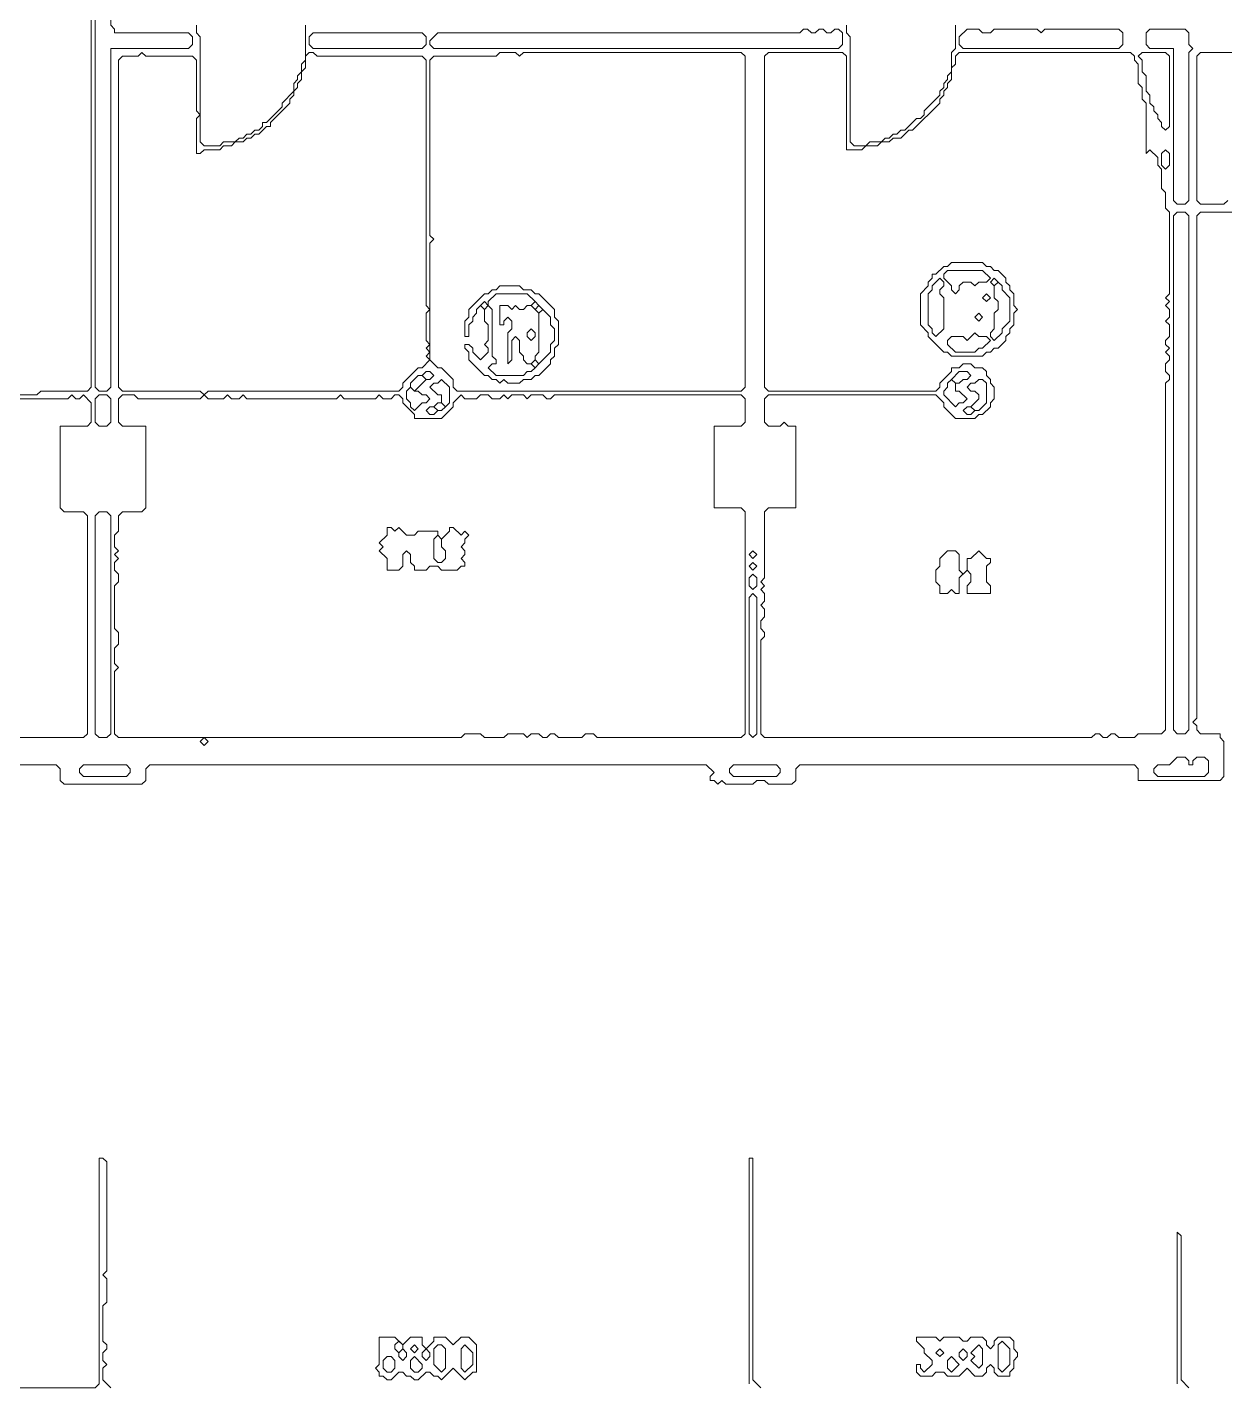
# Model space of a CAD drawing. Extents: x 4 to 2473, y 19 to 1752.
# Drawn here: x 705.5 to 1013.2, y 403.5 to 751.5 of the extents above; entities that cross this region are included whole.
import ezdxf

# ---------------------------------------------------------------- set-up
doc = ezdxf.new("R2010")
doc.units = 0
doc.layers.add('TRACE_CURVE', color=3, linetype='Continuous', lineweight=0)
doc.layers.add('TRACE_TEXT_SYMBOL', color=6, linetype='Continuous', lineweight=0)

msp = doc.modelspace()

# ---------------------------------------------------------------- linework, layer by layer
at = {"layer": 'TRACE_CURVE', "color": 3}
for points in [[(722, 785), (722, 659), (721, 658), (709, 658), (708, 657), (689, 657)], [(777, 752), (777, 743), (776, 742), (776, 740), (775, 739), (775, 738), (774, 737), (774, 735), (771, 732), (771, 731), (767, 727), (766, 727), (766, 726), (765, 725), (764, 725), (763, 724), (762, 724), (761, 723), (760, 723), (759, 722), (756, 722), (755, 721), (751, 721), (750, 722), (750, 749), (749, 750), (749, 752)], [(944, 752), (944, 746), (943, 745), (943, 740), (942, 739), (942, 738), (941, 737), (941, 736), (940, 735), (940, 734), (936, 730), (936, 729), (935, 728), (934, 728), (931, 725), (930, 725), (929, 724), (928, 724), (927, 723), (926, 723), (925, 722), (922, 722), (921, 721), (918, 721), (917, 722), (917, 749), (916, 750)], [(916, 750), (916, 752)], [(895, 744), (896, 745), (915, 745), (916, 744), (916, 720), (920, 720), (921, 721), (924, 721), (925, 722), (927, 722), (928, 723), (930, 723), (932, 725), (933, 725), (940, 732), (940, 733), (941, 734), (941, 735), (942, 736), (942, 737), (943, 738), (943, 741), (944, 742), (944, 744), (945, 745), (989, 745), (990, 744), (990, 743), (991, 742), (991, 737), (992, 736), (992, 733), (993, 732), (993, 719), (994, 720), (996, 718), (996, 716), (997, 715), (997, 710), (998, 709), (998, 705), (999, 704), (999, 683), (998, 682), (999, 681), (998, 680), (999, 679), (999, 677), (998, 676), (999, 675), (999, 672), (998, 671), (998, 670), (999, 669), (998, 668), (999, 667), (999, 666), (998, 665), (998, 663), (999, 662), (999, 661), (998, 660), (998, 571), (997, 570)], [(1006, 744), (1007, 745), (1075, 745)], [(896, 658), (895, 659), (895, 744)], [(1014, 707), (1013, 706), (1007, 706), (1006, 707), (1006, 744)], [(714, 561), (714, 558), (715, 557), (735, 557), (736, 558), (736, 561), (737, 562), (880, 562), (882, 560), (881, 559), (881, 558), (882, 558), (883, 557), (884, 558), (885, 557), (892, 557), (893, 558), (895, 558), (896, 557), (902, 557), (903, 558), (903, 561), (904, 562), (990, 562), (991, 561), (991, 558), (1012, 558), (1013, 559), (1013, 568), (1012, 569), (1012, 570), (1007, 570), (1006, 571), (1006, 572), (1005, 573), (1006, 574), (1006, 703), (1007, 704), (1042, 704)], [(997, 570), (991, 570), (990, 569), (986, 569), (985, 570), (984, 570), (983, 569), (982, 569), (981, 570), (980, 570), (979, 569), (895, 569), (894, 570), (894, 594), (895, 595), (895, 596), (894, 597), (894, 599), (895, 600), (895, 602), (894, 603), (895, 604), (895, 606), (894, 607), (895, 608), (894, 609), (895, 610), (895, 627), (896, 628), (903, 628), (903, 649), (901, 649), (900, 650), (899, 649), (896, 649), (895, 650), (895, 656), (896, 657), (939, 657), (941, 655), (941, 654), (944, 651), (949, 651), (950, 652), (951, 652), (953, 654), (953, 655), (954, 656), (954, 659), (953, 660), (953, 661), (952, 662), (952, 663), (951, 664), (949, 664), (948, 665), (946, 665), (945, 664), (943, 664), (943, 663), (940, 660), (940, 659), (939, 658), (896, 658)], [(719, 656), (720, 657), (722, 655), (722, 650), (721, 649), (714, 649), (714, 628), (715, 627), (720, 627), (721, 626), (721, 570), (720, 569), (677, 569)], [(689, 656), (716, 656), (717, 657), (718, 656), (719, 656)], [(839, 569), (838, 569), (837, 570), (835, 570), (834, 569), (833, 570), (829, 570), (828, 569), (823, 569), (822, 570), (818, 570), (817, 569), (729, 569), (728, 570), (728, 586), (729, 587), (728, 588), (728, 592), (729, 593), (729, 596), (728, 597), (728, 608), (729, 609), (729, 611), (728, 612), (728, 614), (729, 615), (728, 616), (729, 617), (728, 618), (728, 621), (729, 622), (729, 626), (730, 627), (735, 627), (736, 628), (736, 649), (730, 649), (729, 650), (729, 656)], [(729, 656), (730, 657), (733, 657), (734, 656), (750, 656), (751, 657), (752, 656), (756, 656), (757, 657), (758, 656), (760, 656), (761, 657), (762, 656), (785, 656), (786, 657), (787, 656), (795, 656), (796, 657), (797, 656), (799, 656), (800, 657), (801, 657), (802, 656), (802, 655), (805, 652), (805, 651), (812, 651), (815, 654), (815, 655), (817, 657), (818, 656), (821, 656), (822, 657), (824, 657), (825, 656), (827, 656), (828, 657), (829, 656), (830, 657), (833, 657), (834, 656), (835, 657), (838, 657), (839, 656), (840, 656), (841, 657), (889, 657), (890, 656), (890, 650), (889, 649), (882, 649), (882, 628), (889, 628), (890, 627), (890, 570), (889, 569), (852, 569), (851, 570), (849, 570), (848, 569), (842, 569), (841, 570), (840, 570), (839, 569)], [(616, 562), (713, 562), (714, 561)], [(726, 430), (725, 431), (726, 432), (726, 460), (725, 461), (724, 461), (724, 403), (723, 402), (608, 402)], [(894, 402), (892, 404), (892, 461), (891, 461), (891, 403)], [(1004, 402), (1002, 404), (1002, 441), (1001, 442), (1001, 403)], [(727, 402), (725, 404), (725, 407), (726, 408), (725, 409), (725, 411), (726, 412), (726, 413), (725, 414), (725, 423), (726, 424), (726, 430)]]:
    msp.add_lwpolyline(points, dxfattribs=at)
for points in [[(723, 780), (724, 781), (725, 780), (726, 780), (727, 779), (727, 752), (728, 751), (728, 750), (747, 750), (748, 749), (748, 747), (747, 746), (727, 746), (727, 659), (726, 658), (724, 658), (723, 659)], [(778, 749), (779, 750), (807, 750), (808, 749), (808, 747), (807, 746), (779, 746), (778, 747)], [(904, 750), (905, 751), (906, 751), (907, 750), (908, 750), (909, 751), (910, 751), (911, 750), (912, 750), (913, 751), (914, 751), (915, 750), (915, 747), (914, 746), (810, 746), (809, 747), (809, 748), (811, 750)], [(947, 751), (950, 751), (951, 750), (953, 750), (954, 751), (965, 751), (966, 750), (967, 751), (986, 751), (987, 750), (987, 747), (986, 746), (946, 746), (945, 747), (945, 749)], [(993, 750), (994, 751), (1003, 751), (1004, 750), (1004, 747), (1005, 746), (1004, 745), (1004, 707), (1003, 706), (1001, 706), (1000, 707), (1000, 746), (994, 746), (993, 747)], [(734, 744), (735, 745), (736, 744), (748, 744), (749, 743), (749, 730), (750, 729), (749, 728), (749, 719), (750, 719), (751, 720), (755, 720), (756, 721), (758, 721), (759, 722), (761, 722), (762, 723), (763, 723), (764, 724), (765, 724), (767, 726), (768, 726), (768, 727), (773, 732), (773, 733), (774, 734), (774, 735), (775, 736), (775, 737), (776, 738), (776, 740), (777, 741), (777, 744), (778, 745), (779, 745), (780, 744), (807, 744), (808, 743), (808, 680), (809, 679), (808, 678), (808, 671), (809, 670), (808, 669), (809, 668), (808, 667), (809, 666), (807, 664), (806, 664), (802, 660), (802, 659), (801, 658), (752, 658), (751, 657), (750, 658), (730, 658), (729, 659), (729, 743), (730, 744)], [(826, 744), (827, 745), (831, 745), (832, 744), (833, 745), (889, 745), (890, 744), (890, 659), (889, 658), (816, 658), (815, 659), (815, 661), (812, 664), (811, 664), (809, 666), (809, 696), (810, 697), (809, 698), (809, 743), (810, 744)], [(991, 744), (992, 745), (998, 745), (999, 744), (999, 726), (998, 725), (997, 726), (997, 727), (996, 728), (996, 729), (995, 730), (995, 731), (994, 732), (994, 734), (993, 735), (993, 739), (992, 740), (992, 743)], [(997, 719), (998, 720), (999, 719), (999, 716), (998, 715), (997, 716)], [(1000, 703), (1001, 704), (1003, 704), (1004, 703), (1004, 571), (1003, 570), (1001, 570), (1000, 571)], [(806, 662), (807, 662), (808, 661), (805, 658), (804, 659), (804, 660)], [(807, 662), (808, 663), (809, 663), (810, 662), (809, 661), (808, 661)], [(945, 663), (947, 663), (948, 662), (947, 661), (946, 661), (945, 660), (944, 660), (943, 661)], [(803, 658), (804, 659), (805, 658), (806, 658), (807, 657), (808, 657), (809, 656), (808, 655), (807, 655), (805, 653), (804, 654), (804, 655), (803, 656)], [(811, 660), (812, 661), (814, 659), (814, 655), (813, 654), (812, 655), (812, 657), (811, 657), (809, 659), (810, 660)], [(942, 660), (943, 661), (944, 660), (944, 658), (945, 658), (947, 656), (946, 655), (945, 655), (944, 654), (941, 657), (941, 658), (942, 659)], [(949, 660), (950, 661), (951, 661), (952, 660), (952, 655), (950, 653), (949, 653), (948, 654), (950, 656), (950, 657), (949, 658), (948, 658), (947, 659), (948, 660)], [(723, 656), (724, 657), (726, 657), (727, 656), (727, 650), (726, 649), (724, 649), (723, 650)], [(810, 654), (811, 655), (812, 655), (813, 654), (812, 653), (811, 653)], [(808, 653), (809, 654), (810, 654), (811, 653), (810, 652), (809, 652)], [(946, 653), (947, 654), (948, 654), (949, 653), (948, 652), (947, 652)], [(723, 626), (724, 627), (726, 627), (727, 626), (727, 570), (726, 569), (724, 569), (723, 570)], [(891, 616), (892, 617), (893, 616), (892, 615)], [(891, 613), (892, 614), (893, 613), (892, 612)], [(891, 610), (892, 611), (893, 610), (893, 608), (892, 607), (891, 608)], [(891, 605), (892, 606), (893, 605), (893, 570), (892, 569), (891, 570)], [(750, 568), (751, 569), (752, 568), (751, 567)], [(1001, 564), (1003, 564), (1004, 563), (1004, 562), (1005, 562), (1005, 563), (1006, 564), (1008, 564), (1009, 563), (1009, 560), (1008, 559), (996, 559), (995, 560), (995, 561), (996, 562), (999, 562)], [(719, 561), (720, 562), (731, 562), (732, 561), (732, 560), (731, 559), (720, 559), (719, 560)], [(886, 561), (887, 562), (898, 562), (899, 561), (899, 560), (898, 559), (887, 559), (886, 560)]]:
    msp.add_lwpolyline(points, close=True, dxfattribs=at)
at = {"layer": 'TRACE_TEXT_SYMBOL', "color": 6}
for points in [[(943, 691), (942, 690), (941, 690), (939, 688), (938, 688), (938, 687), (937, 686), (937, 685), (935, 683), (935, 675), (937, 673), (937, 672), (941, 668), (942, 668), (943, 667), (951, 667), (952, 668), (953, 668), (954, 669), (955, 669), (957, 671), (957, 672), (958, 673), (958, 674), (959, 675), (959, 678), (960, 679), (959, 680), (959, 683), (958, 684), (958, 685), (957, 686), (957, 687), (955, 689), (954, 689), (953, 690), (952, 690), (951, 691)], [(940, 687), (941, 686), (941, 685), (940, 684), (940, 683), (941, 682), (941, 674), (939, 672), (938, 673), (938, 674), (937, 675), (937, 683), (938, 684), (938, 685)], [(941, 688), (942, 689), (951, 689), (953, 687), (952, 686), (950, 686), (949, 685), (948, 686), (946, 686), (945, 685), (945, 684), (944, 683), (943, 684), (943, 685), (941, 687)], [(953, 686), (954, 687), (955, 686), (954, 685)], [(954, 685), (955, 686), (956, 685), (956, 684), (958, 682), (958, 676), (956, 674), (956, 673), (954, 671), (953, 672), (953, 673), (954, 674), (954, 678), (955, 679), (955, 681), (954, 682)], [(827, 685), (826, 684), (825, 684), (824, 683), (823, 683), (819, 679), (819, 677), (818, 676), (818, 672), (819, 672), (819, 675), (820, 676), (820, 677), (821, 678), (821, 679), (822, 680), (823, 679), (823, 676), (824, 675), (824, 671), (823, 670), (824, 669), (824, 668), (822, 666), (820, 668), (820, 669), (819, 670), (818, 670), (818, 669), (819, 668), (819, 666), (823, 662), (824, 662), (825, 661), (826, 661), (827, 660), (828, 661), (829, 660), (832, 660), (833, 661), (835, 661), (836, 662), (837, 662), (840, 665), (840, 666), (841, 667), (841, 669), (842, 670), (842, 676), (841, 677), (841, 679), (837, 683), (836, 683), (835, 684), (833, 684), (832, 685)], [(826, 683), (834, 683), (836, 681), (835, 680), (834, 680), (833, 679), (832, 679), (831, 680), (830, 679), (829, 680), (827, 680), (827, 675), (828, 675), (828, 676), (829, 677), (830, 676), (830, 674), (829, 673), (829, 665), (830, 666), (830, 671), (831, 672), (832, 671), (832, 668), (833, 667), (833, 666), (834, 665), (835, 665), (836, 664), (835, 663), (834, 663), (833, 662), (826, 662), (824, 664), (825, 665), (826, 665), (826, 666), (825, 667), (825, 679), (824, 680), (824, 681)], [(951, 682), (952, 683), (953, 682), (952, 681)], [(822, 680), (823, 681), (824, 680), (823, 679)], [(835, 680), (836, 681), (837, 680), (836, 679)], [(836, 679), (837, 680), (838, 679), (837, 678)], [(837, 678), (838, 679), (840, 677), (840, 675), (841, 674), (841, 671), (840, 670), (840, 668), (837, 665), (836, 666), (836, 667), (837, 668)], [(949, 677), (950, 678), (951, 677), (950, 676)], [(834, 673), (835, 674), (836, 673), (836, 672), (835, 671), (834, 672)], [(949, 673), (950, 672), (952, 672), (953, 671), (951, 669), (950, 669), (949, 668), (944, 668), (942, 670), (942, 671), (943, 672), (946, 672), (947, 671)], [(835, 665), (836, 666), (837, 665), (836, 664)], [(798, 623), (798, 621), (796, 619), (797, 618), (796, 617), (798, 615), (798, 612), (801, 612), (802, 613), (802, 616), (803, 617), (804, 616), (804, 614), (805, 613), (805, 612), (808, 612), (809, 613), (811, 613), (812, 612), (816, 612), (817, 613), (818, 613), (818, 614), (817, 615), (818, 616), (818, 617), (817, 618), (818, 619), (818, 620), (819, 621), (818, 622), (817, 621), (815, 623), (814, 623), (814, 622), (812, 620), (811, 621), (811, 622), (806, 622), (805, 621), (803, 621), (801, 623), (800, 622), (799, 623)], [(810, 620), (811, 621), (812, 620), (812, 618), (813, 617), (813, 615), (812, 614), (811, 614), (810, 615)], [(942, 617), (940, 615), (940, 613), (939, 612), (939, 609), (940, 608), (940, 606), (942, 606), (943, 607), (944, 606), (945, 606), (945, 610), (947, 612), (948, 611), (948, 609), (947, 608), (947, 606), (953, 606), (953, 608), (952, 609), (952, 613), (953, 614), (953, 615), (952, 615), (950, 617), (948, 615), (947, 615), (947, 612), (946, 611), (945, 612), (945, 616), (944, 617)], [(796, 415), (796, 408), (795, 407), (796, 406), (796, 405), (797, 405), (798, 404), (799, 404), (801, 406), (802, 406), (803, 405), (804, 405), (805, 404), (806, 404), (808, 406), (809, 406), (810, 405), (811, 405), (812, 404), (815, 407), (818, 404), (820, 406), (821, 406), (821, 413), (819, 415), (817, 415), (815, 413), (813, 415), (810, 415), (810, 414), (808, 412), (807, 413), (807, 415), (804, 415), (802, 413), (800, 415)], [(934, 415), (934, 414), (936, 412), (936, 411), (938, 409), (938, 408), (936, 406), (935, 407), (935, 408), (934, 408), (934, 406), (935, 405), (938, 405), (939, 406), (941, 406), (942, 405), (945, 405), (947, 407), (949, 405), (951, 405), (952, 406), (952, 407), (953, 408), (954, 407), (954, 406), (955, 405), (958, 405), (958, 406), (959, 407), (959, 409), (960, 410), (960, 411), (959, 412), (959, 414), (958, 415), (955, 415), (954, 414), (954, 413), (953, 412), (952, 413), (952, 414), (951, 415), (948, 415), (947, 414), (946, 414), (945, 415), (941, 415), (940, 414), (939, 415)], [(800, 413), (801, 414), (802, 413), (802, 412), (801, 411), (800, 412)], [(801, 411), (802, 412), (803, 411), (803, 410), (802, 409), (801, 410)], [(804, 412), (805, 413), (806, 412), (805, 411)], [(807, 411), (808, 412), (809, 411), (809, 410), (808, 409), (807, 410)], [(810, 412), (811, 413), (812, 413), (813, 412), (813, 407), (812, 406), (810, 408)], [(817, 412), (818, 413), (820, 411), (820, 408), (818, 406), (817, 407)], [(939, 411), (940, 412), (941, 411), (940, 410)], [(945, 411), (946, 412), (947, 411), (947, 410), (946, 409), (945, 410)], [(950, 413), (951, 412), (951, 408), (950, 407), (948, 409), (949, 410), (948, 411)], [(955, 413), (956, 414), (958, 412), (958, 408), (956, 406), (955, 407)], [(797, 409), (798, 410), (799, 410), (800, 409), (800, 407), (799, 406), (798, 406), (797, 407)], [(804, 409), (805, 410), (807, 408), (807, 407), (806, 406), (805, 406), (804, 407)], [(942, 409), (943, 410), (945, 408), (943, 406), (942, 407)]]:
    msp.add_lwpolyline(points, close=True, dxfattribs=at)

doc.saveas('drawing.dxf')
